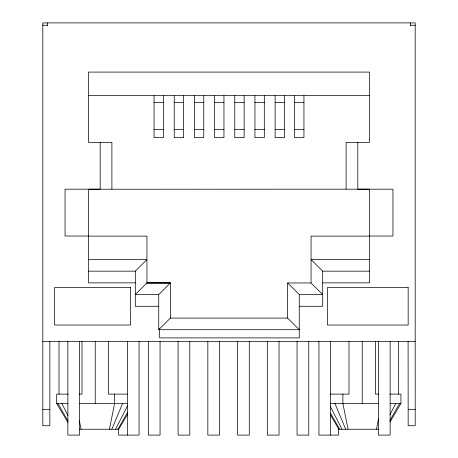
<?xml version="1.0" encoding="UTF-8"?>
<svg xmlns="http://www.w3.org/2000/svg" width="458" height="458" viewBox="0 0 458 458"><rect width="100%" height="100%" fill="white"/><g stroke="black" fill="none" stroke-linecap="round" stroke-linejoin="round"><path stroke-width="0.69" d="M109.462 429.243L114.557 403.481L114.557 394.115M376.459 429.243L378.52 418.801M111.838 429.243L122.578 403.481M115.576 429.243L127.456 405.994M389.953 414.793L395.729 403.481M117.929 429.243L127.725 412.068M389.821 420.656L399.616 403.481M127.439 414.524L118.742 429.243L79.308 429.243M390.084 421.887L400.956 403.481L400.956 394.115L389.85 394.115M146.938 282.867L135.316 294.58L158.737 294.58L170.359 282.958L146.938 282.867L170.359 282.867L170.359 318.087L158.737 329.708L158.737 294.58M158.737 306.288L135.316 306.288L135.316 271.159L146.938 259.537L88.48 259.537M322.684 282.867L369.52 282.867L369.52 189.183L88.48 189.228L88.48 282.867L135.316 282.867M42.806 25.242L47.489 25.242M410.511 25.242L415.194 25.242M88.48 95.504L369.52 95.504M154.054 102.529L163.42 102.529M174.235 102.529L183.601 102.529M194.41 102.529L203.776 102.529M214.59 102.529L223.956 102.529M234.765 102.529L244.131 102.529M254.94 102.529L264.312 102.529M275.121 102.529L284.487 102.529M294.58 102.529L303.946 102.529M154.054 129.522L163.42 129.522M174.235 129.522L183.601 129.522M194.41 129.522L203.776 129.522M214.59 129.522L223.956 129.522M234.765 129.522L244.131 129.522M254.94 129.522L264.312 129.522M275.121 129.522L284.487 129.522M294.58 129.522L303.946 129.522M88.48 236.025L65.059 236.025L65.059 189.183L100.188 189.183L100.188 142.346M369.52 236.025L392.941 236.025L392.941 189.183L357.812 189.183L357.812 142.346M88.48 236.116L146.938 236.116L146.938 282.958L170.359 282.958M369.52 236.116L311.062 236.116L311.062 282.958L322.684 294.58L299.263 294.58L287.641 282.958L311.062 282.958M369.52 259.537L311.062 259.537L322.684 271.159L369.52 271.159M88.48 271.159L135.316 271.159M299.263 306.288L322.684 306.288L322.684 271.159M170.359 318.087L287.641 318.087L299.263 329.708L158.737 329.708M42.806 341.416L415.194 341.416M68.311 394.115L56.678 394.115L56.678 403.481L67.916 422.499M79.194 394.115L81.999 394.115L81.999 341.416M127.37 394.115L108.472 394.115L108.472 341.416M330.161 394.115L348.996 394.115L348.996 341.416M378.846 394.115L375.463 394.115L375.463 341.416M56.678 403.481L67.927 403.481M79.492 403.481L127.37 403.481M330.161 403.481L378.686 403.481M390.256 403.481L400.956 403.481M42.806 409.338L49.836 409.338M408.164 409.338L415.194 409.338M378.835 429.243L338.891 429.243L330.556 415.137M408.101 341.416L408.164 425.734L415.194 425.734L415.194 22.9L42.806 22.9L42.806 425.734L49.836 425.734L49.836 341.416M330.567 413.299L339.676 429.243M57.971 403.481L68.127 421.268M330.407 406.624L342 429.243M61.807 403.481L67.921 415.423M334.918 403.481L345.71 429.243M348.08 429.243L342.905 403.481L342.905 394.115M79.406 420.891L81.083 429.243M410.511 22.9L410.511 25.745M398.615 341.416L398.615 394.115M390.13 341.416L390.13 435.1L378.423 435.1L378.423 341.416M362.226 341.416L362.226 403.481M346.105 189.183L346.105 142.346L369.52 142.346L369.52 72.083L88.48 72.083L88.48 142.346L111.895 142.346L111.895 189.183M338.519 427.949L338.519 435.1L318.934 435.1L318.934 341.416M330.647 341.416L330.647 435.1M308.778 341.416L308.778 435.1L297.065 435.1L297.065 341.416M303.946 95.756L303.946 137.658L294.58 137.658L294.58 95.756M299.263 294.58L299.263 337.89L159.653 337.89L159.653 328.523M287.641 282.958L287.641 318.087M284.487 95.756L284.487 137.658L275.121 137.658L275.121 95.756M279.031 341.416L279.031 435.1L267.323 435.1L267.323 341.416M264.312 95.756L264.312 137.658L254.94 137.658L254.94 95.756M249.289 341.416L249.289 435.1L237.582 435.1L237.582 341.416M244.131 95.756L244.131 137.658L234.765 137.658L234.765 95.756M223.956 95.756L223.956 137.658L214.59 137.658L214.59 95.756M219.548 341.416L219.548 435.1L207.835 435.1L207.835 341.416M203.776 95.756L203.776 137.658L194.41 137.658L194.41 95.756M189.801 341.416L189.801 435.1L178.093 435.1L178.093 341.416M183.601 95.756L183.601 137.658L174.235 137.658L174.235 95.756M163.42 95.756L163.42 137.658L154.054 137.658L154.054 95.756M160.06 341.416L160.06 435.1L148.346 435.1L148.346 341.416M139.066 341.416L139.066 435.1L118.605 435.1L118.605 428.665M127.353 341.416L127.353 435.1M95.235 341.416L95.235 403.481M79.578 341.416L79.578 435.1L67.87 435.1L67.87 341.416M59.019 341.416L59.019 394.115M47.489 22.9L47.489 25.745M130.633 287.55L54.519 287.55L54.519 325.025L130.633 325.025L130.633 287.55M408.164 287.55L327.367 287.55L327.367 325.025L408.164 325.025L408.164 287.55"/></g></svg>
